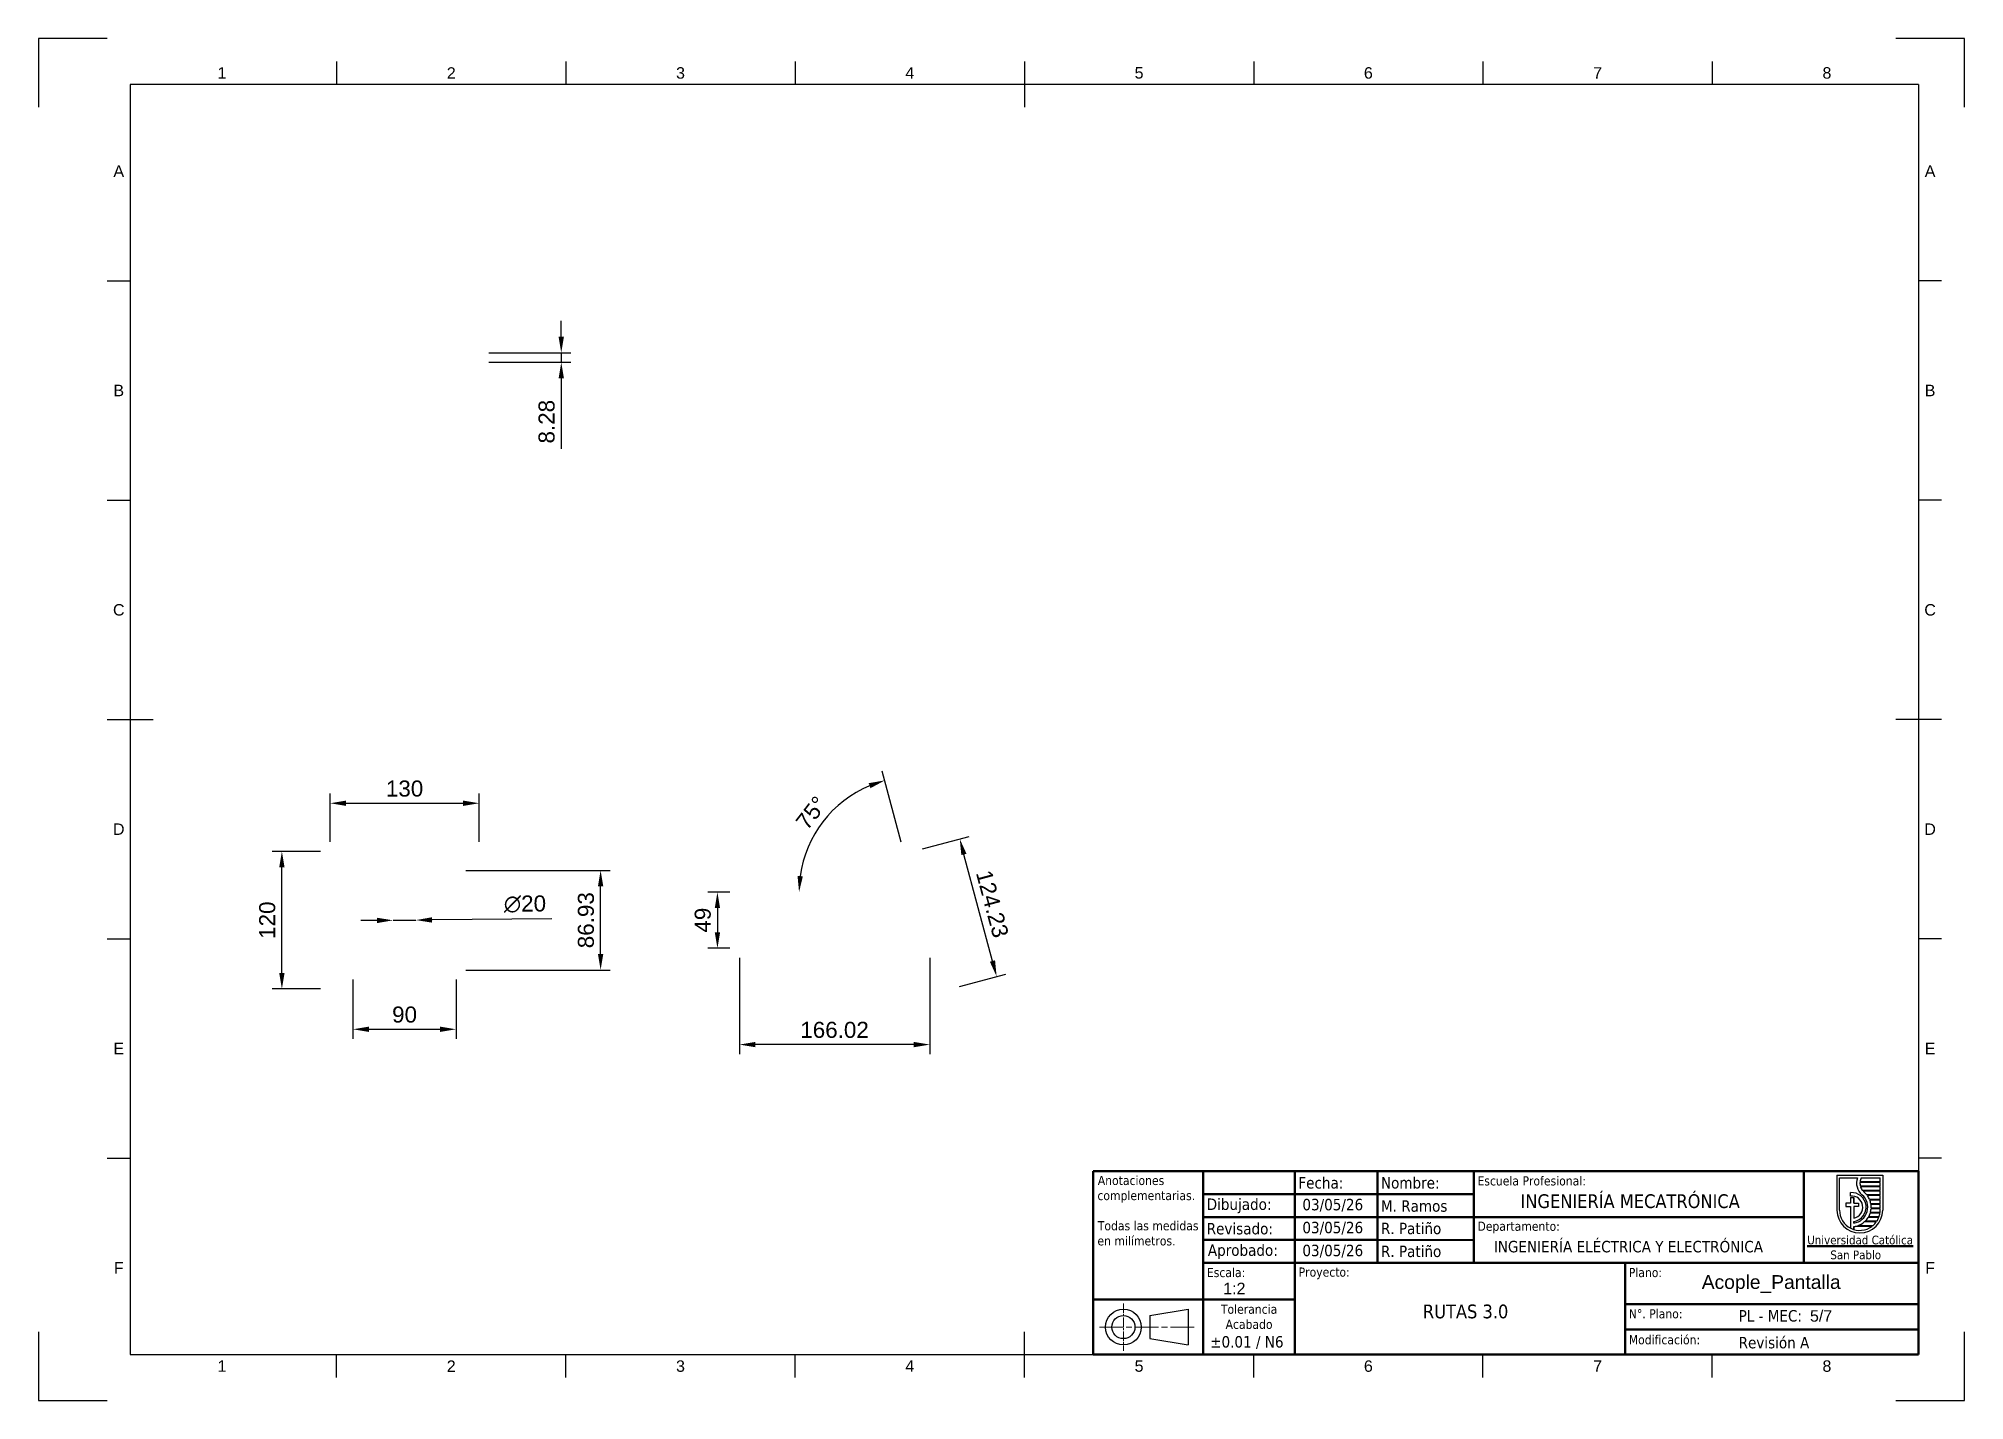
# Paper-space layout 'Torso_2-Copiar-Copiar(2)-Copiar' of a CAD drawing. Header units: millimetres. Extents: x 0 to 420, y 0 to 297.
import ezdxf
from ezdxf.enums import TextEntityAlignment as Align

# ---------------------------------------------------------------- set-up
doc = ezdxf.new("R2010")
doc.units = ezdxf.units.MM
doc.header["$LTSCALE"] = 0.75
doc.linetypes.add('CHAIN', pattern=[0.35429999999999995, 0.2362, -0.0295, 0.0591, -0.0295])
for name, color, linetype, lineweight in [('BORDER', 7, 'Continuous', 25), ('FD_Dimensions', 7, 'Continuous', 25), ('Notes', 7, 'Continuous', 25), ('Title (ISO)', 7, 'Continuous', 50), ('TITLEBLOCK', 7, 'Continuous', 35)]:
    doc.layers.add(name, color=color, linetype=linetype, lineweight=lineweight)
doc.styles.add('FusionTitle', font='arial.ttf')
doc.styles.add('MtXpl_Tahoma', font='tahoma.ttf')
doc.styles.add('MtXpl_Tahoma_1', font='tahomabd.ttf')
doc.styles.get("Standard").update_dxf_attribs({"font": 'arial.ttf'})
doc.dimstyles.new('Dim-ISO-25', dxfattribs={"dimtxt": 3.5, "dimasz": 3.5, "dimexe": 2.1, "dimexo": 2.1, "dimgap": 1.4, "dimtad": 1, "dimzin": 12, "dimdsep": 46, "dimtxsty": 'Standard', "dimcen": 0, "dimazin": 3, "dimtp": 0.1, "dimtm": 0.1000000001, "dimtfac": 0.7142857142857143, "dimtmove": 0, "dimatfit": 3, "dimfxl": 1, "dimtzin": 12, "dimarcsym": 0})

# ---------------------------------------------------------------- blocks, each defined once
blk = doc.blocks.new('ISO_A3_SHEET')
at = {"layer": 'BORDER'}
for p, q in [((65, 292), (65.00000000000011, 287)), ((115, 292), (115.0000000000001, 287)), ((165, 292), (165.0000000000001, 287)), ((215, 292), (215, 282)), ((265, 292), (265.0000000000001, 287)), ((315, 292), (315.0000000000001, 287)), ((365, 292), (365, 287)), ((410, 287), (20, 287)), ((20, 287), (20, 10)), ((410, 287), (410, 10)), ((15, 244.16666), (20, 244.1666599999999)), ((415, 244.16666), (410, 244.1666599999999)), ((15, 196.33333), (20, 196.33333)), ((415, 196.33333), (410, 196.33333)), ((15, 148.5), (25, 148.5)), ((415, 148.5), (405, 148.5)), ((15, 100.66667), (20, 100.66667)), ((415, 100.66667), (410, 100.66667)), ((15, 52.83334000000001), (20, 52.83334000000001)), ((415, 52.83334000000001), (410, 52.83334000000001)), ((215, 5), (215, 15)), ((20, 10), (410, 10)), ((65, 4.999999999999996), (65.00000000000011, 9.999999999999996)), ((115, 4.999999999999996), (115.0000000000001, 9.999999999999996)), ((165, 4.999999999999996), (165.0000000000001, 9.999999999999996)), ((265, 4.999999999999996), (265.0000000000001, 9.999999999999996)), ((315, 4.999999999999996), (315.0000000000001, 9.999999999999996)), ((365, 4.999999999999996), (365, 9.999999999999996))]:
    blk.add_line(p, q, dxfattribs=at)
at = {"layer": 'Defpoints'}
for p, q in [((15, 297), (0, 297)), ((0, 297), (0, 282)), ((420, 297), (405, 297)), ((420, 282), (420, 297)), ((0, 15), (0, 0)), ((420, 0), (420, 15)), ((0, 0), (15, 0)), ((405, 0), (420, 0))]:
    blk.add_line(p, q, dxfattribs=at)
at = {"layer": 'BORDER', "style": 'FusionTitle'}
for s, p in [('1', (40, 289.5)), ('2', (90, 289.5)), ('3', (140, 289.5)), ('4', (189.9999999999999, 289.5)), ('5', (240, 289.5)), ('6', (290, 289.5)), ('7', (339.9999999999999, 289.5)), ('8', (389.9999999999998, 289.5)), ('A', (17.5, 268.0833299999999)), ('A', (412.5, 268.0833299999999)), ('B', (17.5, 220.25)), ('B', (412.5, 220.25)), ('C', (17.5, 172.41667)), ('C', (412.5, 172.41667)), ('D', (17.5, 124.58334)), ('D', (412.5, 124.58334)), ('E', (17.5, 76.75001000000003)), ('E', (412.5, 76.75001000000003)), ('F', (17.5, 28.91668000000003)), ('F', (412.5, 28.91668000000003)), ('1', (40, 7.499999999999996)), ('2', (90, 7.499999999999996)), ('3', (140, 7.499999999999996)), ('4', (189.9999999999999, 7.499999999999996)), ('5', (240, 7.499999999999996)), ('6', (290, 7.499999999999996)), ('7', (339.9999999999999, 7.499999999999996)), ('8', (389.9999999999998, 7.499999999999996))]:
    blk.add_text(s, height=2.5, dxfattribs=at).set_placement(p, align=Align.MIDDLE)
blk = doc.blocks.new('MEC_UCSP_2026_ROTULO')
at = {"color": 7, "lineweight": 25}
blk.add_line((-17.82007871333789, 39.12797008913213), (-7.820078713337921, 39.12797008913213), dxfattribs=at)
at = {"lineweight": 25}
for p, q in [((-17.82007871333789, 39.12797008913213), (-17.82007871333798, 31.5259292728062)), ((-17.25885422354406, 31.5259292728062), (-17.2588542235404, 38.56674559933606)), ((-17.2588542235404, 38.56674559933606), (-13.32418381277256, 38.5667455993366)), ((-12.51933089246779, 38.56674559933609), (-8.381303203135417, 38.56674559933606)), ((-8.381303203135417, 37.68664355851942), (-8.381303203135417, 38.56674559933606)), ((-7.820078713337921, 39.12797008913213), (-7.82007871333866, 31.5259292728062)), ((-14.86089503986918, 34.58715376260142), (-14.86089503986918, 35.32694968096956)), ((-14.86089503986918, 34.23001090545893), (-14.86089503986918, 33.00552110954084)), ((-14.86089503986918, 34.23001090545893), (-14.12109912150174, 34.23001090545893)), ((-14.12109912150174, 34.23001090545893), (-14.12109912150174, 33.00552110954084)), ((-8.381303203135417, 37.5336530285598), (-12.79277127736913, 37.53365302855852)), ((-8.381303203135417, 37.68664355851942), (-12.78054656590325, 37.68664355851615)), ((-8.381303203135417, 36.73001090545901), (-12.70607927322845, 36.73001090545731)), ((-8.381303203135417, 36.57702037549865), (-12.6594390763392, 36.57702037549919)), ((-8.381303203135417, 35.77337825239744), (-12.21402312631682, 35.77337825240085)), ((-8.381303203135417, 35.62038772243736), (-12.07850434150799, 35.62038772243906)), ((-8.381303203135417, 34.81674559933606), (-11.2787025788474, 34.81674559933549)), ((-8.381303203135417, 34.66375506937598), (-11.16276013290297, 34.6637550693757)), ((-8.381303203135417, 33.86011294627491), (-10.70535653292654, 33.86011294628059)), ((-8.381303203135417, 33.70712241631423), (-10.64256039242093, 33.70712241631722)), ((-8.381303203135417, 36.73001090545901), (-8.381303203135417, 37.5336530285598)), ((-8.381303203135417, 35.77337825239744), (-8.381303203135417, 36.57702037549865)), ((-8.381303203135417, 34.81674559933606), (-8.381303203135417, 35.62038772243736)), ((-8.381303203135417, 33.86011294627491), (-8.381303203135417, 34.66375506937598)), ((-8.381303203135417, 32.90348029321348), (-8.381303203135417, 33.70712241631423)), ((-14.86089503986918, 33.00552110954084), (-15.85579299904893, 33.00552110954084)), ((-15.85579299904893, 33.00552110954084), (-15.85579299904893, 32.26572519117309)), ((-15.85579299904893, 32.26572519117309), (-14.86089503986918, 32.26572519117309)), ((-14.86089503986918, 32.26572519117309), (-14.86089503986861, 27.58412806633331)), ((-14.12109912150174, 33.00552110954084), (-13.12620116231744, 33.00552110954084)), ((-14.12109912150174, 32.26572519117309), (-14.12109912150174, 29.78010925564354)), ((-13.12620116231744, 32.26572519117309), (-14.12109912150174, 32.26572519117309)), ((-13.12620116231744, 33.00552110954084), (-13.12620116231744, 32.26572519117309)), ((-8.697507592794068, 29.88059180406401), (-11.015812137164, 29.88059180406836)), ((-8.639692529701392, 30.03358233404083), (-10.92334821579118, 30.03358233403372)), ((-8.435057196075093, 30.83722445713596), (-10.5650479147281, 30.83722445712547)), ((-8.413749375435032, 30.99021498709149), (-10.51816568219112, 30.99021498709516)), ((-8.381303203135417, 32.90348029321348), (-10.41825567445233, 32.90348029321973)), ((-8.381303203135417, 32.7504897632538), (-10.39417659380808, 32.75048976324967)), ((-8.381303203135417, 31.79385711019265), (-10.36969154417369, 31.79385711019009)), ((-8.381303203135417, 31.94684764015233), (-10.35914760263825, 31.94684764015744)), ((-8.381303203135417, 31.94684764015233), (-8.381303203135417, 32.7504897632538)), ((-8.381303203134166, 31.5259292728062), (-8.381303203135417, 31.79385711019265)), ((-14.12109912150174, 29.03087830481638), (-14.12109912150174, 28.67061980179841)), ((-14.12109912150174, 27.92604761685806), (-14.12109912150174, 27.28210152800732)), ((-10.16695332604024, 27.96732649794356), (-13.8475270577452, 27.96732649794859)), ((-9.9732325166882, 28.12031702790773), (-13.25743073190426, 28.12031702790719)), ((-9.223903034189448, 28.92395915101665), (-11.84369462187186, 28.92395915100101)), ((-9.118021584020994, 29.07694968096405), (-11.67457068741658, 29.07694968096746))]:
    blk.add_line(p, q, dxfattribs=at)
for p, q in [((-14.12109912150174, 34.23001090545893), (-14.12109912150174, 33.00552110954084)), ((-14.12109912150174, 29.03087830481638), (-14.12109912150174, 28.67061980179841)), ((-14.12109912150174, 27.92604761685806), (-14.12109912150174, 27.28210152800732))]:
    blk.add_line(p, q)
for centre, radius, start, end in [((-10.21803789701403, 37.40490257738483), 3.316326530611559, 159.4918656993343, 229.9700718067654), ((-10.21803789701403, 37.40490257738483), 2.577950476363431, 153.2123733154867, 173.7256833307225), ((-14.6206095317221, 32.16368437484741), 3.172378369984435, 279.0592714309968, 94.343915471701), ((-14.6206095317221, 32.16368437484741), 2.435352335660864, 281.8358252640742, 95.66233518190684), ((-14.6206095317221, 32.16368437484741), 3.528598979965288, 278.1381585843023, 49.97007180684657), ((-10.21803789701403, 37.40490257738483), 2.577950476365546, 177.1372888432088, 195.1765316270082), ((-10.21803789701403, 37.40490257738483), 2.577950476368689, 198.7318621581001, 219.2626672245313), ((-14.6206095317221, 32.16368437484741), 4.266975034208035, 38.44523315686742, 49.97007180684411), ((-14.6206095317221, 32.16368437484741), 4.266975034207811, 23.42646200813538, 35.86742520869092), ((-14.6206095317221, 32.16368437484741), 4.266975034207594, 9.984231373630882, 21.20568948941422), ((-12.82007871333832, 31.52592927280853), 4.999999999999758, 180, 0), ((-12.82007871333832, 31.52592927280853), 4.4387755102058, 180, 306.7064644667793), ((-14.6206095317221, 32.16368437484741), 4.266975034208619, 313.6639947182234, 327.6519414187218), ((-14.6206095317221, 32.16368437484741), 4.266975034208469, 330.0524779574881, 341.8885378785549), ((-14.6206095317221, 32.16368437484741), 4.266975034207097, 344.0372700211091, 355.0278216395938), ((-14.6206095317221, 32.16368437484741), 4.266975034206616, 357.0871207105816, 7.904513512973684), ((-12.82007871333832, 31.52592927280853), 4.438775510205517, 326.5146233769007, 338.2428261347644), ((-12.82007871333832, 31.52592927280853), 4.438775510204583, 340.3540545835053, 351.0741278924189), ((-12.82007871333832, 31.52592927280853), 4.438775510203749, 353.0680938023798, 0), ((-14.6206095317221, 32.16368437484741), 4.266975034211123, 276.722704602621, 280.4383889219063), ((-14.6206095317221, 32.16368437484741), 4.266975034210507, 288.6309931772285, 310.6013718740909), ((-12.82007871333832, 31.52592927280853), 4.438775510205478, 309.8931906980974, 324.1128287902)]:
    blk.add_arc(centre, radius, start, end, dxfattribs=at)
at = {"lineweight": 35}
blk.add_arc((-10.21803789701403, 37.40490257738483), 2.577950476368822, 223.8062830758607, 229.9700718067466, dxfattribs=at)
at = {"layer": 'Title (ISO)'}
for p, q in [((0, 40), (-180, 39.99999999999997)), ((-180, 39.99999999999997), (-180, 11.99999999999999)), ((-156.0002274212786, 34.99999999999994), (-156.0002274212786, 40)), ((-136.0000000003106, 34.99999999999994), (-136.0000000003106, 39.99999999999994)), ((-117.9999999733539, 35.00495612564612), (-117.9999999733539, 40)), ((-96.99999997335391, 34.99999999999991), (-96.99999997335391, 40)), ((-24.99999999999997, 19.99985415971426), (-25, 40)), ((0, 11), (0, 40)), ((-156.0002274212786, 29.95122079275717), (-156.0002274212786, 34.99999999999994)), ((-156.0002274212786, 34.99999999999994), (-136.0000000003106, 34.99999999999994)), ((-136.0000000003106, 35.00495612564612), (-117.9999999733539, 35.00495612564612)), ((-136.0000000003106, 29.99992707985709), (-136.0000000003106, 34.99999999999994)), ((-117.9999999734172, 29.99992707985712), (-117.9999999734172, 35.00983933114958)), ((-117.9999999733539, 35.00495612564612), (-96.99999997335391, 35.00495612564612)), ((-96.99999997335391, 29.99992707985712), (-96.99999997335391, 34.99999999999991)), ((-156.0002274212786, 29.99992707985709), (-136.0000000003106, 29.99992707985709)), ((-156.0002274212786, 24.96412808077291), (-156.0002274212786, 29.95122079275717)), ((-136.0000000003106, 19.99999999999996), (-136.0000000003106, 29.99999999999994)), ((-136.0000000003106, 29.99999999999994), (-136.0000000003106, 29.99992707985709)), ((-117.9999999734172, 29.99992707985712), (-136.0000000003106, 29.99992707985709)), ((-117.9999999734172, 25.05840130746574), (-117.9999999734172, 29.99992707985712)), ((-96.99999997335391, 29.99992707985712), (-117.9999999734172, 29.99992707985712)), ((-96.99999997335391, 29.99992707985712), (-25, 29.99992707985714)), ((-96.99999997335391, 24.9999999999999), (-96.99999997335391, 29.99992707985712)), ((-156.0002274212786, 24.99999999999997), (-136.0000000003106, 24.99999999999996)), ((-156.0002274212786, 19.99999999999996), (-156.0002274212786, 24.96412808077291)), ((-136.0000000003106, 24.99999999999996), (-117.9999999734164, 24.99999999999997)), ((-117.9999999733539, 19.9999326890988), (-117.9999999734172, 25.05840130746574)), ((-96.99999997335411, 24.93530076881218), (-117.9999999734165, 24.99983720889105)), ((-96.99999997335391, 19.99985415971423), (-96.99999997335391, 24.9999999999999)), ((-136.0000000003106, 19.99999999999996), (-156.0002274212786, 19.99999999999996)), ((-156.0002274212786, 11.99999999999999), (-156.0002274212786, 19.99999999999996)), ((-136.0000000003106, 11.99999999999999), (-136.0000000003106, 19.99999999999996)), ((-136.0000000003106, 19.99999999999996), (-117.9999999733539, 19.9999326890988)), ((-96.99999997335391, 19.99985415971423), (-117.9999999733539, 19.9999326890988)), ((-96.99999997335391, 19.99985415971423), (-64, 19.99985415971426)), ((-64, 11), (-64, 19.99985415971426)), ((-64, 19.99985415971426), (5.684341886080801e-14, 19.99985415971426)), ((-180, 11.99999999999999), (-156.0002274212786, 11.99999999999999)), ((-180, 1.4210854715202e-14), (-180, 11.99999999999999)), ((-136.0000000003106, 11.99999999999999), (-156.0002274212786, 11.99999999999999)), ((-156.0002274212786, 11.99999999999999), (-156.0002274212786, 1.4210854715202e-14)), ((-136.0000000003106, 11.99999999999999), (-136.0000000003106, 0)), ((-64, 11), (0, 11)), ((-64, 5.5), (-64, 11)), ((0, 0), (0, 11)), ((-64, 0), (-64, 5.5)), ((-64, 5.5), (-0.08950819832995194, 5.5)), ((-180, 1.4210854715202e-14), (0, 0))]:
    blk.add_line(p, q, dxfattribs=at)
at = {"layer": 'Title (ISO)', "linetype": 'CHAIN', "lineweight": 18, "ltscale": 11.50632762908936}
blk.add_line((-173.4142274458712, 11.17744372809426), (-173.4142274458712, 0.8225562719057677), dxfattribs=at)
at = {"layer": 'Title (ISO)', "lineweight": 25}
for p, q in [((-167.6420450572414, 8.519999999999925), (-159.3142274212786, 9.899999999999949)), ((-167.6420450572414, 8.519999999999925), (-167.6420450572414, 3.480000000000047)), ((-159.3142274212786, 9.899999999999949), (-159.3142274212786, 2.100000000000037)), ((-167.6420450572414, 3.480000000000047), (-159.3142274212786, 2.100000000000037))]:
    blk.add_line(p, q, dxfattribs=at)
at = {"layer": 'Title (ISO)', "linetype": 'CHAIN', "lineweight": 18, "ltscale": 29.1260986328125}
blk.add_line((-178.6415298339876, 6.000000000000028), (-158.0027764175782, 6.000000000000028), dxfattribs=at)
at = {"layer": 'Title (ISO)', "lineweight": 25}
for radius in [3.899999999999889, 2.519999999999929]:
    blk.add_circle((-173.4142274212783, 6.000000000000028), radius, dxfattribs=at)
at = {"layer": 'Title (ISO)'}
for s, height, style, p in [('Anotaciones', 2, 'MtXpl_Tahoma', (-179, 36.98703402280805)), ('Fecha:', 2.5, 'MtXpl_Tahoma', (-135.2535258562793, 36.21977837474815)), ('Nombre:', 2.5, 'MtXpl_Tahoma', (-117.2535289266818, 36.21977837474815)), ('Escuela Profesional:', 2, 'MtXpl_Tahoma', (-96.20282068502348, 36.89657488247146)), ('complementarias.', 2, 'MtXpl_Tahoma', (-179.0792478173271, 33.69408695956644)), ('Dibujado:', 2.5, 'MtXpl_Tahoma', (-155.2535258562794, 31.54885829415709)), ('03/05/26', 2.5, 'MtXpl_Tahoma', (-134.3794492948288, 31.47070495036069)), ('M. Ramos', 2.5, 'MtXpl_Tahoma', (-117.2535258562794, 31.16093329152926)), ('INGENIERÍA MECATRÓNICA', 3, 'MtXpl_Tahoma', (-86.81229012760241, 31.96701908791624)), ('Todas las medidas', 2, 'MtXpl_Tahoma', (-179, 27.10819283308323)), ('en milímetros.', 2, 'MtXpl_Tahoma', (-179.0792478173271, 23.81524576984162)), ('Revisado:', 2.5, 'MtXpl_Tahoma', (-155.2535258562794, 26.21977837474811)), ('03/05/26', 2.5, 'MtXpl_Tahoma', (-134.3794492948287, 26.46574882471453)), ('R. Patiño', 2.5, 'MtXpl_Tahoma', (-117.2539534535965, 26.26762581047882)), ('Departamento:', 2, 'MtXpl_Tahoma', (-96.20282066720969, 26.99992707985712)), ('INGENIERÍA ELÉCTRICA Y ELECTRÓNICA', 2.5, 'MtXpl_Tahoma', (-92.63280725319002, 22.30576416643018)), ('%%UUniversidad Católica', 1.9, 'MtXpl_Tahoma', (-24.29053623095376, 24.04516636423993)), ('Aprobado:', 2.5, 'MtXpl_Tahoma', (-155, 21.53962390866349)), ('03/05/26', 2.5, 'MtXpl_Tahoma', (-134.3794492948288, 21.46574882471453)), ('R. Patiño', 2.5, 'MtXpl_Tahoma', (-117.2535258562794, 21.27277641706775)), ('San Pablo', 1.9, 'MtXpl_Tahoma_1', (-19.25371676266508, 20.80358770980868)), ('Escala:', 2, 'MtXpl_Tahoma', (-155.2028206850235, 16.91000671591668)), ('Proyecto:', 2, 'MtXpl_Tahoma', (-135.2028206850235, 16.99999605836287)), ('Plano:', 2, 'MtXpl_Tahoma', (-63.20282068502348, 16.90986087563098)), ('Tolerancia', 2, 'MtXpl_Tahoma', (-152.1590987177111, 8.910858839750276)), ('RUTAS 3.0', 3, 'MtXpl_Tahoma', (-108.1081883482615, 7.920410227515697)), ('N°. Plano:', 2, 'MtXpl_Tahoma', (-63.20282068502348, 7.910006715916737)), ('PL - MEC:', 2.5, 'MtXpl_Tahoma', (-39.2535258562794, 7.215748824714574)), ('Acabado', 2, 'MtXpl_Tahoma', (-151.1335782341651, 5.61791177650867)), ('Modificación:', 2, 'MtXpl_Tahoma', (-63.20282068502348, 2.248824714573937)), ('±0.01 / N6', 2.5, 'MtXpl_Tahoma', (-154.4859959641852, 1.54398925453323)), ('Revisión A', 2.5, 'MtXpl_Tahoma', (-39.2535258562794, 1.369039623908663))]:
    blk.add_text(s, height=height, dxfattribs=dict(at, style=style)).set_placement(p)
at = {"layer": 'TITLEBLOCK', "lineweight": 13}
for tag, p in [('SCALE', (-151.6438633968809, 13.18046197505817)), ('SHEET', (-23.69389511339359, 7.188727823051603))]:
    blk.add_attdef(tag, p, '', height=2.5, dxfattribs=at)
blk = doc.blocks.new('*D550')
at = {"layer": 'Defpoints', "color": 0, "transparency": 16777216}
for p in [(152.8413348196759, 98.61039416659062), (194.3462676612476, 98.61039416659062), (152.8413348196759, 77.61039416659062)]:
    blk.add_point(p, dxfattribs=at)
at = {"layer": 'FD_Dimensions', "color": 0, "lineweight": -2, "transparency": 16777216}
for p, q in [((152.8413348196759, 96.51039416659063), (152.8413348196759, 75.51039416659063)), ((194.3462676612476, 96.51039416659063), (194.3462676612476, 75.51039416659063)), ((190.8462676612476, 77.61039416659062), (156.3413348196759, 77.61039416659062))]:
    blk.add_line(p, q, dxfattribs=at)
at = {"layer": 'FD_Dimensions', "color": 0, "transparency": 16777216}
for points in [[(156.3413348196759, 78.19372749992395), (156.3413348196759, 77.0270608332573), (152.8413348196759, 77.61039416659062)], [(190.8462676612476, 78.19372749992395), (190.8462676612476, 77.0270608332573), (194.3462676612476, 77.61039416659062)]]:
    blk.add_solid(points, dxfattribs=at)
at = {"layer": 'FD_Dimensions', "color": 0, "transparency": 16777216, "insert": (173.5938012404617, 80.79739962361654), "char_height": 3.5, "attachment_point": 5}
blk.add_mtext('166.02', dxfattribs=at)
blk = doc.blocks.new('*D551')
at = {"layer": 'Defpoints', "color": 0, "transparency": 16777216}
for p in [(200.8986145079926, 122.452994140167), (190.7563933319575, 119.7353941665906), (198.7948605196025, 89.73542620732371)]:
    blk.add_point(p, dxfattribs=at)
at = {"layer": 'FD_Dimensions', "color": 0, "lineweight": -2, "transparency": 16777216}
for p, q in [((192.7848375671645, 120.2789141613058), (202.9270587431996, 122.9965141348822)), ((208.0312150377787, 95.83376657291186), (201.8044811658514, 119.0722537481552)), ((200.8233047548095, 90.27894620203901), (210.9655259308446, 92.99654617561539))]:
    blk.add_line(p, q, dxfattribs=at)
at = {"layer": 'FD_Dimensions', "color": 0, "transparency": 16777216}
for points in [[(202.3679378978534, 119.223231524465), (201.2410244338494, 118.9212759718454), (200.8986145079926, 122.452994140167)], [(208.5946717697807, 95.98474434922164), (207.4677583057768, 95.68278879660204), (208.9370816956375, 92.45302618090011)]]:
    blk.add_solid(points, dxfattribs=at)
at = {"layer": 'FD_Dimensions', "color": 0, "transparency": 16777216, "insert": (207.9974120305276, 108.278176828272), "char_height": 3.5, "attachment_point": 5, "rotation": 284.9999999999998}
blk.add_mtext('124.23', dxfattribs=at)
blk = doc.blocks.new('*D552')
at = {"layer": 'Defpoints', "color": 0, "transparency": 16777216}
for p in [(152.841334819676, 110.8603941665909), (148.0519637951473, 98.61039416659068), (152.841334819676, 98.61039416659068)]:
    blk.add_point(p, dxfattribs=at)
at = {"layer": 'FD_Dimensions', "color": 0, "lineweight": -2, "transparency": 16777216}
for p, q in [((150.741334819676, 110.8603941665909), (145.9519637951473, 110.8603941665909)), ((148.0519637951473, 107.3603941665909), (148.0519637951473, 102.1103941665907)), ((150.741334819676, 98.61039416659068), (145.9519637951473, 98.61039416659068))]:
    blk.add_line(p, q, dxfattribs=at)
at = {"layer": 'FD_Dimensions', "color": 0, "transparency": 16777216}
for points in [[(147.468630461814, 107.3603941665909), (148.6352971284807, 107.3603941665909), (148.0519637951473, 110.8603941665909)], [(147.468630461814, 102.1103941665907), (148.6352971284807, 102.1103941665907), (148.0519637951473, 98.61039416659068)]]:
    blk.add_solid(points, dxfattribs=at)
at = {"layer": 'FD_Dimensions', "color": 0, "transparency": 16777216, "insert": (144.8649583381214, 104.7353941665907), "char_height": 3.5, "attachment_point": 5, "rotation": 90}
blk.add_mtext('49', dxfattribs=at)
blk = doc.blocks.new('*D553')
at = {"layer": 'Defpoints', "color": 0, "transparency": 16777216}
for p in [(77.31122311476761, 104.7134818582985), (82.31103105137693, 104.7573064748826)]:
    blk.add_point(p, dxfattribs=at)
at = {"layer": 'FD_Dimensions', "color": 0, "lineweight": -2, "transparency": 16777216}
for p, q in [((111.9043947124222, 105.0167000020586), (85.81089660700343, 104.7879837064915)), ((73.81135755914111, 104.6828046266896), (70.31149200351462, 104.6521273950807)), ((77.31122311476761, 104.7134818582985), (82.31103105137693, 104.7573064748826))]:
    blk.add_line(p, q, dxfattribs=at)
at = {"layer": 'FD_Dimensions', "color": 0, "transparency": 16777216}
for points in [[(73.8062446872063, 105.2661155526274), (73.81647043107593, 104.0994937007519), (77.31122311476761, 104.7134818582985)], [(85.80578373506862, 105.3712946324293), (85.81600947893824, 104.2046727805538), (82.31103105137693, 104.7573064748826)]]:
    blk.add_solid(points, dxfattribs=at)
at = {"layer": 'FD_Dimensions', "color": 0, "transparency": 16777216, "insert": (106.070982765, 108.2505856753551), "char_height": 3.5, "attachment_point": 5, "rotation": 0.502199544102769}
blk.add_mtext('∅20', dxfattribs=at)
blk = doc.blocks.new('*D554')
at = {"layer": 'Defpoints', "color": 0, "transparency": 16777216}
for p in [(53.07538566520518, 119.7353941665905), (63.575385665205, 119.7353941665905), (63.575385665205, 89.73542620732354)]:
    blk.add_point(p, dxfattribs=at)
at = {"layer": 'FD_Dimensions', "color": 0, "lineweight": -2, "transparency": 16777216}
for p, q in [((61.475385665205, 119.7353941665905), (50.97538566520517, 119.7353941665905)), ((53.07538566520518, 93.23542620732354), (53.07538566520518, 116.2353941665905)), ((61.475385665205, 89.73542620732354), (50.97538566520518, 89.73542620732354))]:
    blk.add_line(p, q, dxfattribs=at)
at = {"layer": 'FD_Dimensions', "color": 0, "transparency": 16777216}
for points in [[(52.49205233187184, 116.2353941665905), (53.65871899853851, 116.2353941665905), (53.07538566520518, 119.7353941665905)], [(52.49205233187185, 93.23542620732354), (53.65871899853852, 93.23542620732354), (53.07538566520518, 89.73542620732354)]]:
    blk.add_solid(points, dxfattribs=at)
at = {"layer": 'FD_Dimensions', "color": 0, "transparency": 16777216, "insert": (49.88838020817928, 104.735410186957), "char_height": 3.5, "attachment_point": 5, "rotation": 90}
blk.add_mtext('120', dxfattribs=at)
blk = doc.blocks.new('*D555')
at = {"layer": 'Defpoints', "color": 0, "transparency": 16777216}
for p in [(96.07538566520498, 130.2353941665905), (63.57538566520498, 119.7353941665905), (96.07538566520498, 119.7353941665905)]:
    blk.add_point(p, dxfattribs=at)
at = {"layer": 'FD_Dimensions', "color": 0, "lineweight": -2, "transparency": 16777216}
for p, q in [((63.57538566520498, 121.8353941665904), (63.57538566520498, 132.3353941665904)), ((67.07538566520498, 130.2353941665905), (92.57538566520498, 130.2353941665905)), ((96.07538566520498, 121.8353941665904), (96.07538566520498, 132.3353941665904))]:
    blk.add_line(p, q, dxfattribs=at)
at = {"layer": 'FD_Dimensions', "color": 0, "transparency": 16777216}
for points in [[(67.07538566520498, 130.8187274999238), (67.07538566520498, 129.6520608332571), (63.57538566520498, 130.2353941665905)], [(92.57538566520498, 130.8187274999238), (92.57538566520498, 129.6520608332571), (96.07538566520498, 130.2353941665905)]]:
    blk.add_solid(points, dxfattribs=at)
at = {"layer": 'FD_Dimensions', "color": 0, "transparency": 16777216, "insert": (79.82538566520498, 133.4235933480366), "char_height": 3.5, "attachment_point": 5}
blk.add_mtext('130', dxfattribs=at)
blk = doc.blocks.new('*D556')
at = {"layer": 'Defpoints', "color": 0, "transparency": 16777216}
for p in [(68.57538566520492, 93.86874464120504), (91.07538566520492, 93.86874464120504), (91.07538566520492, 80.94753977499806)]:
    blk.add_point(p, dxfattribs=at)
at = {"layer": 'FD_Dimensions', "color": 0, "lineweight": -2, "transparency": 16777216}
for p, q in [((68.57538566520492, 91.76874464120505), (68.57538566520492, 78.84753977499807)), ((91.07538566520492, 91.76874464120505), (91.07538566520492, 78.84753977499807)), ((72.07538566520492, 80.94753977499806), (87.57538566520492, 80.94753977499806))]:
    blk.add_line(p, q, dxfattribs=at)
at = {"layer": 'FD_Dimensions', "color": 0, "transparency": 16777216}
for points in [[(72.07538566520492, 81.53087310833139), (72.07538566520492, 80.36420644166473), (68.57538566520492, 80.94753977499806)], [(87.57538566520492, 81.53087310833139), (87.57538566520492, 80.36420644166473), (91.07538566520492, 80.94753977499806)]]:
    blk.add_solid(points, dxfattribs=at)
at = {"layer": 'FD_Dimensions', "color": 0, "transparency": 16777216, "insert": (79.82538566520492, 84.13454523202398), "char_height": 3.5, "attachment_point": 5}
blk.add_mtext('90', dxfattribs=at)
blk = doc.blocks.new('*D557')
at = {"layer": 'Defpoints', "color": 0, "transparency": 16777216}
for p in [(91.07538566520495, 115.6020757327091), (122.5753856652051, 115.6020757327091), (91.07538566520495, 93.86874464120507)]:
    blk.add_point(p, dxfattribs=at)
at = {"layer": 'FD_Dimensions', "color": 0, "lineweight": -2, "transparency": 16777216}
for p, q in [((93.17538566520494, 115.6020757327091), (124.6753856652051, 115.6020757327091)), ((122.5753856652051, 97.3687446412051), (122.5753856652051, 112.1020757327091)), ((93.17538566520494, 93.86874464120507), (124.6753856652052, 93.86874464120508))]:
    blk.add_line(p, q, dxfattribs=at)
at = {"layer": 'FD_Dimensions', "color": 0, "transparency": 16777216}
for points in [[(121.9920523318718, 112.1020757327091), (123.1587189985385, 112.1020757327091), (122.5753856652051, 115.6020757327091)], [(121.9920523318718, 97.3687446412051), (123.1587189985385, 97.3687446412051), (122.5753856652052, 93.86874464120508)]]:
    blk.add_solid(points, dxfattribs=at)
at = {"layer": 'FD_Dimensions', "color": 0, "transparency": 16777216, "insert": (119.387186483759, 104.735410186957), "char_height": 3.5, "attachment_point": 5, "rotation": 90}
blk.add_mtext('86.93', dxfattribs=at)
blk = doc.blocks.new('*D558')
at = {"layer": 'Defpoints', "color": 0, "transparency": 16777216}
for p in [(174.8611908330713, 130.1700191728123), (188.6858409711372, 119.7353941665906), (152.8413348196759, 110.8603941665908), (191.0638900539662, 110.8603941665908), (196.7243189530386, 89.73538592261113)]:
    blk.add_point(p, dxfattribs=at)
at = {"layer": 'FD_Dimensions', "color": 0, "lineweight": -2, "transparency": 16777216}
blk.add_line((188.1423209764219, 121.7638384017976), (183.9963377393349, 137.2368584899348), dxfattribs=at)
blk.add_arc((191.0638900539634, 110.8603941665908), 25.20692523739446, 112.9619655900849, 172.0380344099153, dxfattribs=at)
at = {"layer": 'FD_Dimensions', "color": 0, "transparency": 16777216}
for points in [[(181.0404330119171, 134.6216396882195), (181.4198963698188, 133.5184086738254), (184.5398577340503, 135.2084142547278)], [(166.6818794326881, 114.3114510559931), (165.5180277595782, 114.3924473158478), (165.856964816569, 110.8603941665908)]]:
    blk.add_solid(points, dxfattribs=at)
at = {"layer": 'FD_Dimensions', "color": 0, "transparency": 16777216, "insert": (168.543152565084, 128.1411638309974), "char_height": 3.5, "attachment_point": 5, "rotation": 52.50000000000013}
blk.add_mtext('75°', dxfattribs=at)
blk = doc.blocks.new('*D559')
at = {"layer": 'Defpoints', "color": 0, "transparency": 16777216}
for p in [(96.07538566520503, 228.4650483643269), (96.07538566520503, 226.3945067977626), (113.9953137405112, 226.3945067977626)]:
    blk.add_point(p, dxfattribs=at)
at = {"layer": 'FD_Dimensions', "color": 0, "lineweight": -2, "transparency": 16777216}
for p, q in [((113.9953137405112, 231.9650483643269), (113.9953137405112, 235.4650483643269)), ((98.17538566520503, 228.4650483643269), (116.0953137405112, 228.4650483643269)), ((113.9953137405112, 228.4650483643269), (113.9953137405112, 226.3945067977626)), ((98.17538566520503, 226.3945067977626), (116.0953137405112, 226.3945067977626)), ((113.9953137405112, 222.8945067977626), (113.9953137405112, 207.491164369386))]:
    blk.add_line(p, q, dxfattribs=at)
at = {"layer": 'FD_Dimensions', "color": 0, "transparency": 16777216}
for points in [[(113.4119804071778, 231.9650483643269), (114.5786470738445, 231.9650483643269), (113.9953137405112, 228.4650483643269)], [(113.4119804071779, 222.8945067977626), (114.5786470738445, 222.8945067977626), (113.9953137405112, 226.3945067977626)]]:
    blk.add_solid(points, dxfattribs=at)
at = {"layer": 'FD_Dimensions', "color": 0, "transparency": 16777216, "insert": (110.8083082834853, 213.4428355835742), "char_height": 3.5, "attachment_point": 5, "rotation": 90}
blk.add_mtext('8.28', dxfattribs=at)

psp = doc.layouts.new('Torso_2-Copiar-Copiar(2)-Copiar')

# ---------------------------------------------------------------- block references
at = {"layer": 'BORDER'}
psp.add_blockref('ISO_A3_SHEET', (0, 0), dxfattribs=at)
at = {"layer": 'TITLEBLOCK'}
psp.add_blockref('MEC_UCSP_2026_ROTULO', (410, 10), dxfattribs=at).add_auto_attribs({'SCALE': '1:2', 'SHEET': '5/7'})

# ---------------------------------------------------------------- texts
at = {"layer": 'Notes', "insert": (345.7678460524387, 27.33187655585194), "char_height": 3, "attachment_point": 1}
psp.add_mtext_dynamic_manual_height_columns('\\pi16.94372;Acople_Pantalla', width=64, gutter_width=17.5, heights=[0], dxfattribs=at)

# ---------------------------------------------------------------- dimensions: what is measured, and where the dimension line sits
at = {"layer": 'FD_Dimensions'}
dim = psp.add_linear_dim(base=(113.9953137405112, 226.3945067977626), p1=(96.07538566520498, 228.4650483643268), p2=(96.07538566520498, 226.3945067977625), angle=269.9999999999829, dimstyle='Dim-ISO-25', override={"dimlfac": -4, "dimclrd": 0, "dimclre": 0}, dxfattribs=at)
dim.commit()
dim.dimension.update_dxf_attribs({"geometry": '*D559', "text_midpoint": (110.8083082834853, 213.4428355835742)})
for p1, p2, distance, picture, middle in [((63.57538566520498, 119.7353941665905), (96.07538566520498, 119.7353941665905), 10.500000000000014, '*D555', (79.82538566520498, 133.4235933480366)), ((198.7948605196025, 89.73542620732371), (190.7563933319575, 119.7353941665906), -10.499999999999861, '*D551', (207.9974120305276, 108.278176828272)), ((63.57538566520498, 89.73542620732351), (63.57538566520498, 119.7353941665904), 10.499999999999801, '*D554', (49.88838020817928, 104.735410186957)), ((91.07538566520492, 93.86874464120504), (91.07538566520492, 115.602075732709), -31.500000000000185, '*D557', (119.387186483759, 104.735410186957)), ((152.8413348196759, 110.8603941665908), (152.8413348196759, 98.61039416659062), -4.789371024528606, '*D552', (144.8649583381214, 104.7353941665907)), ((194.3462676612476, 98.61039416659062), (152.8413348196759, 98.61039416659062), 21, '*D550', (173.5938012404617, 80.79739962361654)), ((68.57538566520492, 93.86874464120504), (91.07538566520492, 93.86874464120504), -12.921204866206978, '*D556', (79.82538566520492, 84.13454523202398))]:
    dim = psp.add_aligned_dim(p1=p1, p2=p2, distance=distance, dimstyle='Dim-ISO-25', override={"dimlfac": -4, "dimclrd": 0, "dimclre": 0}, dxfattribs=at)
    dim.commit()
    dim.dimension.update_dxf_attribs({"geometry": picture, "text_midpoint": middle})
dim = psp.add_angular_dim_2l(base=(174.8611908330713, 130.1700191728123), line1=((188.6858409711372, 119.7353941665906), (196.7243189530386, 89.73538592261113)), line2=((152.8413348196759, 110.8603941665908), (191.0638900539661, 110.8603941665908)), dimstyle='Dim-ISO-25', override={"dimlfac": -4, "dimpost": '', "dimclrd": 0, "dimclre": 0}, dxfattribs=at)
dim.commit()
dim.dimension.update_dxf_attribs({"geometry": '*D558', "text_midpoint": (168.543152565084, 128.1411638309974)})
dim = psp.add_diameter_dim_2p(p1=(77.31122311476761, 104.7134818582985), p2=(82.31103105137693, 104.7573064748826), dimstyle='Dim-ISO-25', override={"dimlfac": -4, "dimclrd": 0, "dimclre": 0}, dxfattribs=at)
dim.commit()
dim.dimension.update_dxf_attribs({"geometry": '*D553', "text_midpoint": (106.0997745814875, 104.9658209973289), "dimtype": 163})

doc.saveas('drawing.dxf')
